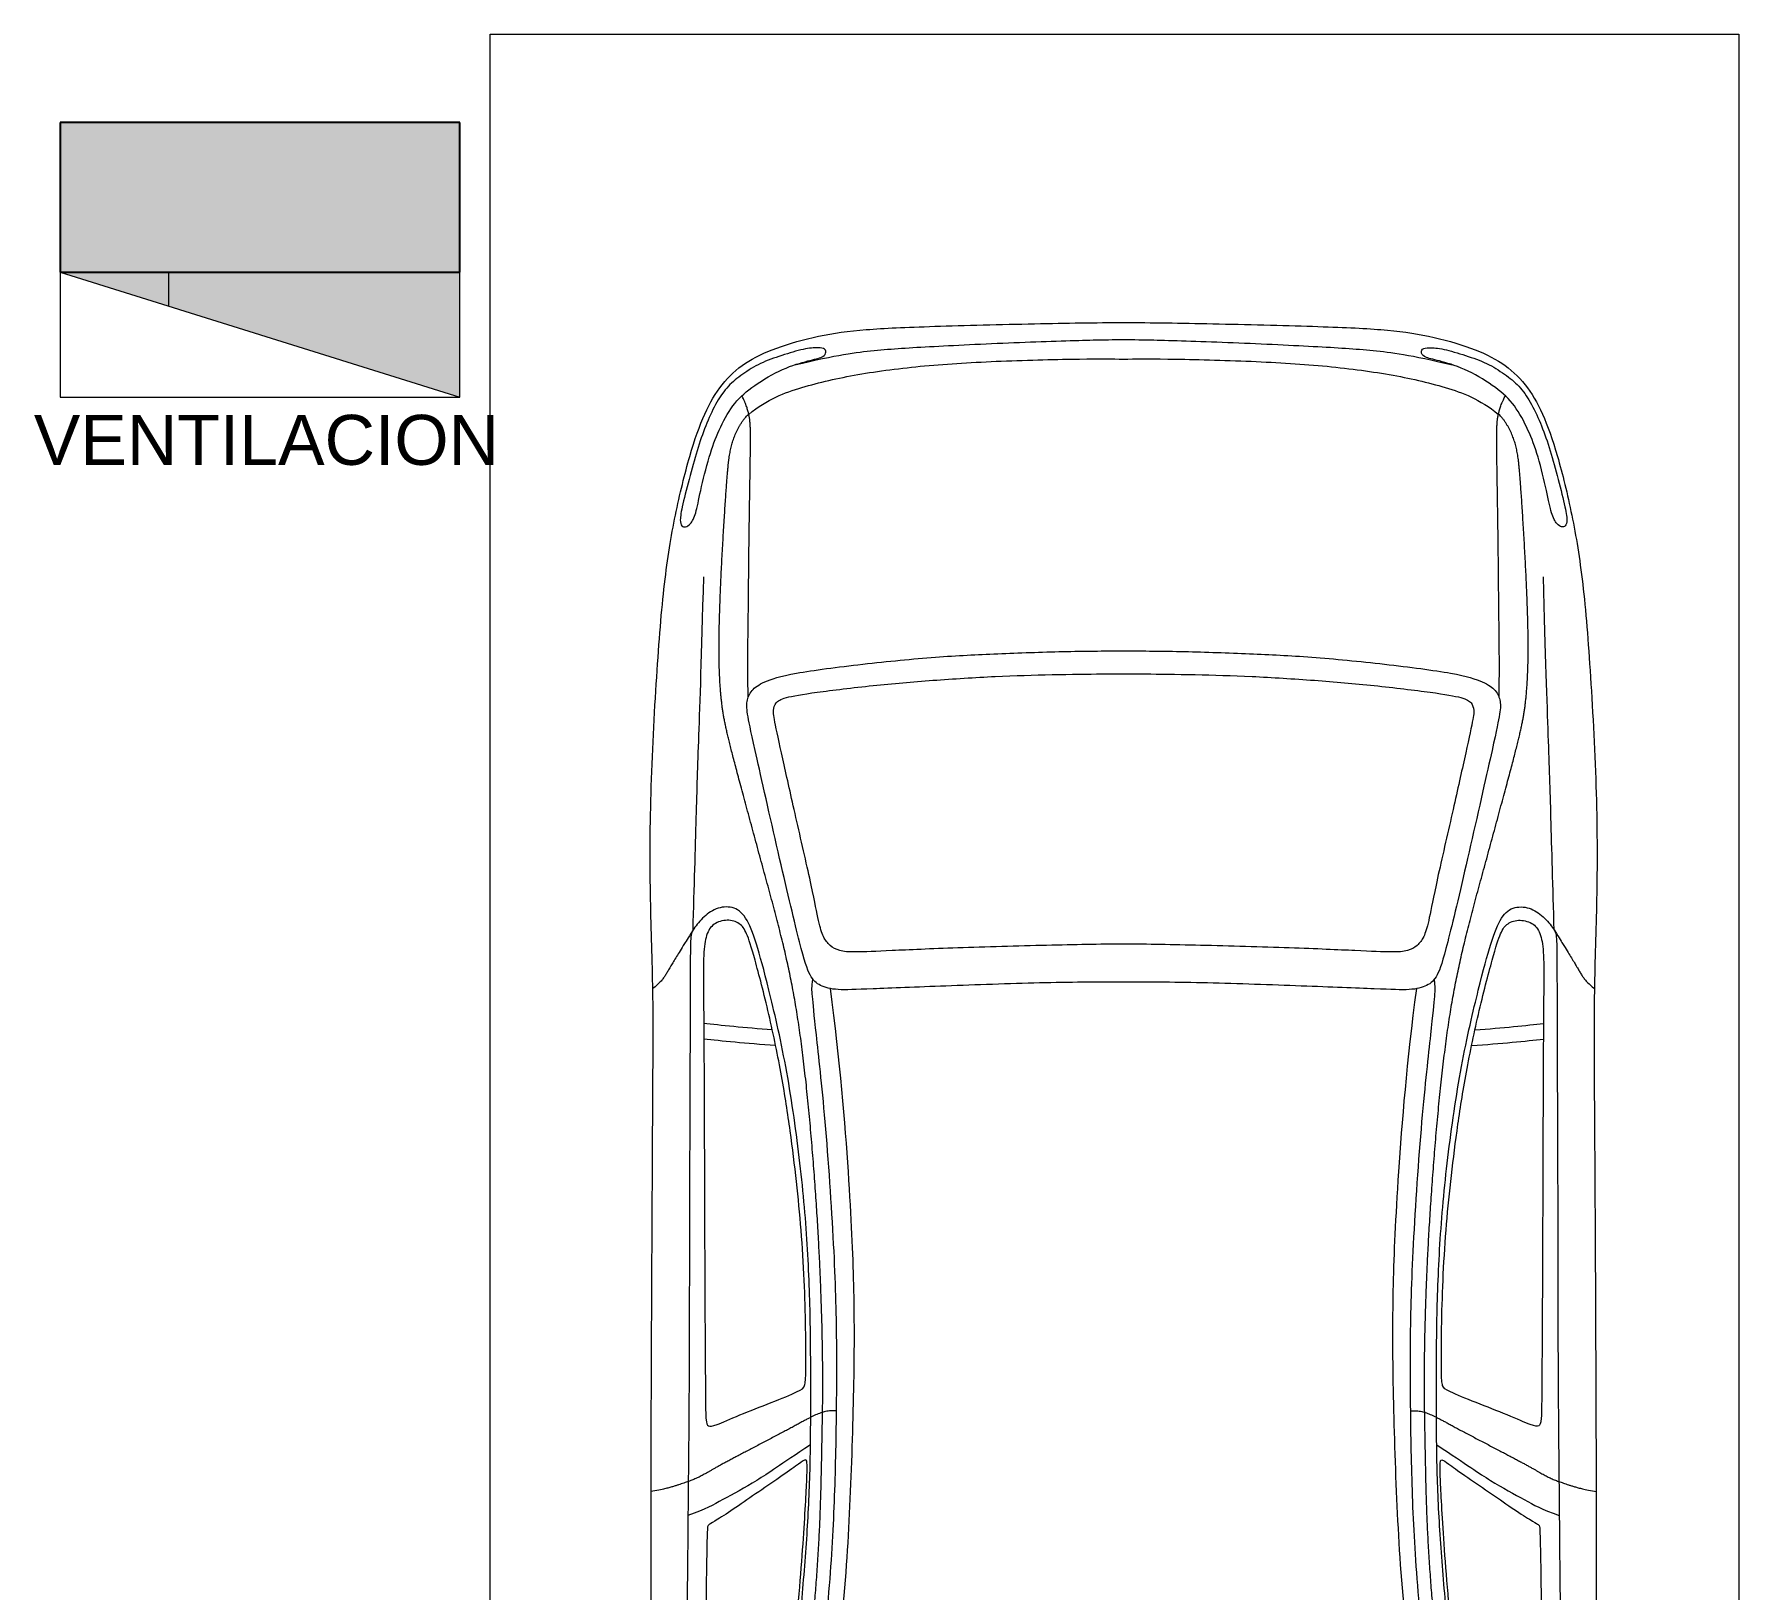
# Model space of a CAD drawing. Header units: metres. Extents: x 42 to 294, y -52 to 32.
# Drawn here: x 137.566 to 140.979, y -9.922 to -6.809 of the extents above; entities that cross this region are included whole.
import ezdxf

# ---------------------------------------------------------------- set-up
doc = ezdxf.new("R2010")
doc.units = ezdxf.units.M
doc.header["$LTSCALE"] = 0.15
doc.layers.get('0').update_dxf_attribs({"lineweight": 20})
doc.layers.add('Hatch', color=8, linetype='Continuous')
for name, color, linetype, lineweight in [('L-DETLGEM', 6, 'Continuous', 9), ('VENTILACIONES', 4, 'Continuous', 9), ('Vista', 2, 'Continuous', 20)]:
    doc.layers.add(name, color=color, linetype=linetype, lineweight=lineweight)
doc.styles.get("Standard").update_dxf_attribs({"font": 'arial.ttf', "height": 0.15})

# ---------------------------------------------------------------- blocks, each defined once
blk = doc.blocks.new('Coche _2_ - Coche _2_-13-01 P_Baja')
at = {"layer": 'L-DETLGEM'}
for points in [[(-0.6559, 0.9445), (-0.1495, 0.9463), (0.226, 0.9463), (0.9072, 0.9425), (1.1189, 0.941), (1.289, 0.9483), (1.5022, 0.9483), (1.7513, 0.9351), (1.9363, 0.9202), (2.0653, 0.8989), (2.1897, 0.8683), (2.2709, 0.8393), (2.3284, 0.8059), (2.3711, 0.7595), (2.3999, 0.6992), (2.4251, 0.6106), (2.4372, 0.5215), (2.4427, 0.3944), (2.4484, 0.1694), (2.4512, 0), (2.4484, -0.1694), (2.4427, -0.3944), (2.4372, -0.5215), (2.4251, -0.6106), (2.3999, -0.6992), (2.3711, -0.7595), (2.3284, -0.8059), (2.2709, -0.8393), (2.1897, -0.8683), (2.0653, -0.8989), (1.9363, -0.9202), (1.7513, -0.9351), (1.5022, -0.9483), (1.289, -0.9483), (1.1189, -0.941), (0.9072, -0.9425), (0.226, -0.9463), (-0.1495, -0.9463), (-0.6559, -0.9445)], [(0.2723, 0.5747), (0.2726, 0.5809), (0.2725, 0.5865), (0.272, 0.5918), (0.2712, 0.5968), (0.27, 0.6016), (0.2684, 0.6065), (0.2665, 0.6114), (0.2643, 0.6165), (0.2617, 0.6219), (0.2588, 0.6277), (0.2556, 0.6339), (0.2521, 0.6406), (0.2482, 0.6477), (0.244, 0.6555), (0.2395, 0.6637), (0.2347, 0.6727), (0.2296, 0.6822), (0.2243, 0.6923), (0.2188, 0.7028), (0.2132, 0.7135), (0.2076, 0.7243), (0.202, 0.7349), (0.1966, 0.7454), (0.1913, 0.7555), (0.1863, 0.7651), (0.1815, 0.7741), (0.177, 0.7826), (0.1727, 0.7907), (0.1687, 0.7982), (0.1649, 0.8052), (0.1613, 0.8117), (0.1579, 0.8177), (0.1548, 0.8232), (0.1519, 0.8283), (0.1492, 0.8331), (0.1466, 0.8376), (0.1443, 0.8419), (0.1421, 0.846), (0.14, 0.85), (0.1381, 0.8541), (0.1362, 0.8582), (0.1345, 0.8623), (0.1328, 0.8666), (0.1312, 0.8711), (0.1296, 0.8757), (0.1279, 0.8805), (0.1263, 0.8855), (0.1245, 0.8908), (0.1226, 0.8964), (0.1206, 0.9027), (0.1186, 0.91), (0.1164, 0.9187), (0.114, 0.9292), (0.1116, 0.9418), (0.1109, 0.946)], [(1.239, 0.8592), (1.2213, 0.8704), (1.206, 0.88), (1.1927, 0.8882), (1.1811, 0.8952), (1.1712, 0.9012), (1.1625, 0.9064), (1.1548, 0.911), (1.148, 0.915), (1.1417, 0.9189), (1.1357, 0.9232), (1.1295, 0.9287), (1.1227, 0.936), (1.1176, 0.9426)], [(2.3843, 0.6845), (2.3795, 0.6994), (2.3696, 0.728), (2.3469, 0.7636), (2.3242, 0.7925), (2.2926, 0.8146), (2.25, 0.8348), (2.2019, 0.8522), (2.145, 0.8677), (2.0817, 0.8842), (2.0524, 0.8891), (2.0422, 0.8849), (2.0408, 0.877), (2.045, 0.8679), (2.0592, 0.86), (2.0698, 0.8567)], [(-1.9919, 0.8466), (-1.9517, 0.8499), (-1.9119, 0.8529), (-1.8726, 0.8557), (-1.8341, 0.8581), (-1.7964, 0.8604), (-1.7596, 0.8624), (-1.7238, 0.8641), (-1.6893, 0.8657), (-1.656, 0.8671), (-1.6239, 0.8683), (-1.5927, 0.8694), (-1.5623, 0.8704), (-1.5326, 0.8712), (-1.5034, 0.872), (-1.4744, 0.8727), (-1.4456, 0.8734), (-1.4169, 0.874), (-1.3884, 0.8746), (-1.3605, 0.8752), (-1.3333, 0.8757), (-1.3072, 0.8761), (-1.2825, 0.8765), (-1.2594, 0.8768), (-1.2381, 0.8771), (-1.219, 0.8772), (-1.2019, 0.8772), (-1.1867, 0.8772), (-1.1731, 0.8771), (-1.161, 0.8769), (-1.1503, 0.8766), (-1.1408, 0.8763), (-1.1323, 0.8758), (-1.1246, 0.8753), (-1.1175, 0.8747), (-1.1107, 0.8739), (-1.1039, 0.8728), (-1.0967, 0.8714), (-1.089, 0.8696), (-1.0804, 0.8674), (-1.0706, 0.8647), (-1.0594, 0.8615), (-1.0469, 0.8577), (-1.0332, 0.8535), (-1.0184, 0.8487), (-1.0025, 0.8435), (-0.9858, 0.8379), (-0.9683, 0.8319), (-0.9502, 0.8255), (-0.9315, 0.8188), (-0.9125, 0.8118), (-0.8932, 0.8046), (-0.8738, 0.7973), (-0.8544, 0.7899), (-0.8352, 0.7826), (-0.8163, 0.7753), (-0.7978, 0.7683), (-0.78, 0.7615), (-0.7627, 0.7549), (-0.7461, 0.7487), (-0.7301, 0.7427), (-0.7149, 0.7371), (-0.7004, 0.7318), (-0.6867, 0.7269), (-0.6737, 0.7223), (-0.6616, 0.7182), (-0.6501, 0.7144), (-0.6392, 0.7109), (-0.6286, 0.7076), (-0.6183, 0.7046), (-0.608, 0.7018), (-0.5977, 0.699), (-0.5873, 0.6964), (-0.5764, 0.6939), (-0.5653, 0.6913), (-0.5539, 0.6888), (-0.5423, 0.6863), (-0.5305, 0.6839), (-0.5185, 0.6814), (-0.5064, 0.6789), (-0.4942, 0.6765), (-0.482, 0.6739), (-0.4697, 0.6714), (-0.4572, 0.6689), (-0.4446, 0.6663), (-0.4317, 0.6637), (-0.4187, 0.6612), (-0.4053, 0.6586), (-0.3916, 0.656), (-0.3775, 0.6534), (-0.3631, 0.6508), (-0.3485, 0.6483), (-0.3335, 0.6457), (-0.3184, 0.6433), (-0.303, 0.6409), (-0.2875, 0.6385), (-0.2719, 0.6363), (-0.2562, 0.6341), (-0.2404, 0.632), (-0.2243, 0.63), (-0.2078, 0.628), (-0.191, 0.6261), (-0.1735, 0.6243), (-0.1555, 0.6225), (-0.1367, 0.6207), (-0.1172, 0.619), (-0.097, 0.6173), (-0.0763, 0.6156), (-0.0552, 0.6141), (-0.0339, 0.6126), (-0.0125, 0.6112), (0.0089, 0.61), (0.03, 0.6089), (0.0508, 0.6079), (0.0712, 0.6072), (0.0914, 0.6065), (0.1112, 0.6059), (0.1307, 0.6054), (0.1499, 0.605), (0.1689, 0.6046), (0.1876, 0.6042), (0.206, 0.6039), (0.2243, 0.6035), (0.2424, 0.6032), (0.2604, 0.6029), (0.2784, 0.6026), (0.2964, 0.6024), (0.3144, 0.6023), (0.3326, 0.6023), (0.3509, 0.6023), (0.3693, 0.6025), (0.388, 0.6027), (0.4069, 0.603), (0.4259, 0.6034), (0.4451, 0.6038), (0.4646, 0.6044), (0.4843, 0.605), (0.5042, 0.6057), (0.5245, 0.6064), (0.5451, 0.6073), (0.5661, 0.6082), (0.5877, 0.6093), (0.6099, 0.6104), (0.6327, 0.6117), (0.6563, 0.6131), (0.6806, 0.6147), (0.7056, 0.6164), (0.7311, 0.6182), (0.757, 0.6201), (0.7831, 0.6221), (0.8093, 0.6243), (0.8354, 0.6266), (0.8613, 0.6289), (0.8868, 0.6314), (0.9119, 0.6339), (0.9365, 0.6365), (0.9606, 0.6393), (0.9841, 0.6421), (1.0069, 0.645), (1.029, 0.648), (1.0503, 0.6511), (1.0708, 0.6543), (1.0907, 0.6576), (1.11, 0.6611), (1.129, 0.6647), (1.1477, 0.6685), (1.1665, 0.6725), (1.1853, 0.6767), (1.2044, 0.6812), (1.2239, 0.686), (1.2438, 0.6911), (1.2642, 0.6963), (1.2849, 0.7018), (1.306, 0.7075), (1.3276, 0.7133), (1.3494, 0.7193), (1.3717, 0.7254), (1.3943, 0.7315), (1.417, 0.7377), (1.4395, 0.7438), (1.4617, 0.7498), (1.4832, 0.7556), (1.5038, 0.7612), (1.5233, 0.7664), (1.5413, 0.7713), (1.5578, 0.7757), (1.5729, 0.7797), (1.5865, 0.7832), (1.599, 0.7864), (1.6105, 0.7893), (1.621, 0.7919), (1.6308, 0.7941), (1.64, 0.7962), (1.6488, 0.798), (1.6573, 0.7997), (1.6656, 0.8012), (1.6738, 0.8025), (1.6821, 0.8037), (1.6907, 0.8047), (1.6995, 0.8057), (1.7089, 0.8066), (1.7188, 0.8074), (1.7294, 0.8081), (1.7407, 0.8087), (1.7527, 0.8092), (1.7655, 0.8096), (1.7792, 0.8099), (1.7938, 0.81), (1.8093, 0.81), (1.8258, 0.8098), (1.8432, 0.8095), (1.8614, 0.809), (1.8803, 0.8084), (1.8999, 0.8077), (1.92, 0.8069), (1.9406, 0.806), (1.9616, 0.8049), (1.9828, 0.8038), (2.004, 0.8026), (2.025, 0.8014), (2.0454, 0.8002), (2.065, 0.799), (2.0834, 0.7978), (2.1005, 0.7967), (2.116, 0.7956), (2.1295, 0.7946), (2.1414, 0.7937), (2.1517, 0.7928), (2.1607, 0.792), (2.1686, 0.7912), (2.1756, 0.7903), (2.1819, 0.7895), (2.1877, 0.7885), (2.1932, 0.7875), (2.1985, 0.7864), (2.2036, 0.7851), (2.2087, 0.7838), (2.2136, 0.7822), (2.2186, 0.7805), (2.2236, 0.7785), (2.2287, 0.7763), (2.234, 0.7739), (2.2393, 0.7712), (2.2446, 0.7683), (2.2498, 0.7651), (2.2548, 0.7617), (2.2594, 0.758), (2.2637, 0.7541), (2.267, 0.7505)], [(-0.8043, 0.8547), (-0.8348, 0.8557), (-0.8626, 0.8568), (-0.8882, 0.8585), (-0.9012, 0.8574), (-0.9058, 0.8495), (-0.9001, 0.8409), (-0.8394, 0.807), (-0.7719, 0.7819), (-0.6778, 0.7479), (-0.5797, 0.7192), (-0.4738, 0.6943), (-0.3744, 0.676), (-0.2476, 0.6564), (-0.1012, 0.6434), (0.0439, 0.6316), (0.1799, 0.6264), (0.3132, 0.6264), (0.442, 0.6264), (0.6041, 0.6316), (0.7767, 0.6473), (0.9663, 0.6748), (1.1271, 0.7126), (1.2117, 0.7356), (1.264, 0.7557), (1.2833, 0.7823), (1.2796, 0.8172), (1.2594, 0.8437), (1.2328, 0.8648), (1.2191, 0.8676), (1.1274, 0.8676), (0.8724, 0.8685), (0.596, 0.8695), (0.3301, 0.8695), (0.0807, 0.8722), (-0.2748, 0.8751), (-0.5958, 0.8796), (-0.7256, 0.8797)], [(0.2046, 0.6269), (0.1636, 0.6887), (0.1318, 0.7336), (0.0925, 0.8072), (0.0753, 0.8365), (0.063, 0.8722)], [(1.2345, 0.862), (1.3207, 0.8594), (1.4778, 0.8553), (1.6, 0.8512), (1.7797, 0.8448), (1.9413, 0.8406)], [(2.0698, 0.8567), (2.0804, 0.8535), (2.1088, 0.8484), (2.1853, 0.8297), (2.2346, 0.811), (2.2865, 0.7838), (2.3196, 0.7481), (2.3562, 0.6895), (2.374, 0.6334), (2.3798, 0.6025), (2.3887, 0.5953), (2.3979, 0.5966), (2.4006, 0.6101), (2.3986, 0.6384), (2.3892, 0.6695), (2.3843, 0.6845)], [(-0.7029, 0.7663), (-0.6443, 0.747), (-0.5906, 0.7301), (-0.5304, 0.7142), (-0.4696, 0.7004), (-0.4004, 0.6871), (-0.326, 0.6742), (-0.2551, 0.6645), (-0.1495, 0.6543), (-0.0379, 0.6446), (0.0518, 0.6388), (0.1178, 0.6348), (0.1555, 0.6335), (0.1692, 0.6339), (0.1742, 0.6348), (0.1748, 0.6389), (0.1646, 0.6525), (0.1363, 0.6926), (0.1015, 0.7439), (0.0707, 0.7878), (0.0489, 0.8232), (0.0449, 0.8309), (0.0415, 0.8331), (0.0328, 0.8337), (-0.0595, 0.8356), (-0.1839, 0.8367), (-0.3501, 0.8397), (-0.5481, 0.8427), (-0.6993, 0.8452), (-0.7363, 0.8453)], [(1.2473, 0.7697), (1.2516, 0.776), (1.257, 0.7931), (1.2483, 0.8224), (1.2264, 0.8361), (1.189, 0.8417), (1.1197, 0.8411), (0.9731, 0.8399), (0.5565, 0.8388), (0.3089, 0.8372), (0.2487, 0.8368), (0.2415, 0.8324), (0.2415, 0.8202), (0.2637, 0.7711), (0.2807, 0.7266), (0.289, 0.7058)], [(1.0035, 0.6967), (1.0076, 0.7561), (1.0124, 0.806), (1.0164, 0.8403)], [(1.0347, 0.7033), (1.0388, 0.7589), (1.0443, 0.8081), (1.0474, 0.8405)], [(0.289, 0.7058), (0.2972, 0.685), (0.313, 0.6464), (0.3205, 0.6376), (0.3436, 0.6358), (0.4378, 0.6364), (0.5326, 0.6389), (0.635, 0.6451), (0.7301, 0.6545), (0.8318, 0.667), (0.9392, 0.6832), (1.0673, 0.7095), (1.1865, 0.7407), (1.2314, 0.755), (1.2431, 0.7633), (1.2473, 0.7697)], [(1.1288, 0.1682), (1.1273, 0.2288), (1.1222, 0.3637), (1.1165, 0.5178), (1.1136, 0.5754), (1.1223, 0.609), (1.1395, 0.6282), (1.1894, 0.6445), (1.3679, 0.6867), (1.6059, 0.7404), (1.6673, 0.7538), (1.6927, 0.7557), (1.7147, 0.7462), (1.7311, 0.7231), (1.7483, 0.6704), (1.7673, 0.5234), (1.7822, 0.3705), (1.7877, 0.2556), (1.7925, 0.1185), (1.7935, 0), (1.7929, -0.079), (1.7919, -0.1216)], [(1.7008, 0.7516), (1.7188, 0.752), (1.7385, 0.7523), (1.7596, 0.7523), (1.7816, 0.7523), (1.8043, 0.7521), (1.8272, 0.7519), (1.85, 0.7516), (1.8724, 0.7513), (1.894, 0.7511), (1.9149, 0.7509), (1.9353, 0.7507), (1.9552, 0.7505), (1.9748, 0.7503), (1.9943, 0.7501), (2.0138, 0.7498), (2.0333, 0.7496), (2.0531, 0.7493), (2.0728, 0.749), (2.0923, 0.7487), (2.1112, 0.7484), (2.1294, 0.7481), (2.1466, 0.7478), (2.1624, 0.7476), (2.1768, 0.7474), (2.1894, 0.7472), (2.2004, 0.7471), (2.21, 0.747), (2.2183, 0.747), (2.2254, 0.747), (2.2316, 0.7471), (2.237, 0.7472), (2.2417, 0.7474), (2.246, 0.7476), (2.2498, 0.7479), (2.2534, 0.7482), (2.2568, 0.7486), (2.26, 0.7491), (2.2633, 0.7497), (2.2666, 0.7504), (2.27, 0.7512), (2.2736, 0.7522), (2.2775, 0.7533), (2.2817, 0.7546), (2.286, 0.7561), (2.2906, 0.758), (2.2955, 0.7601), (2.3006, 0.7626), (2.3036, 0.7643)], [(2.2666, 0.7505), (2.2973, 0.7129), (2.3224, 0.6452), (2.3474, 0.5364), (2.365, 0.401), (2.3739, 0.2495), (2.3783, 0.07), (2.3768, 0), (2.3783, -0.07), (2.3739, -0.2495), (2.365, -0.401), (2.3474, -0.5364), (2.3224, -0.6452), (2.2973, -0.7129), (2.2666, -0.7505)], [(1.2039, 0.1542), (1.2025, 0.2114), (1.199, 0.3427), (1.1929, 0.4738), (1.1899, 0.5417), (1.1922, 0.5697), (1.2028, 0.5885), (1.2194, 0.6014), (1.2481, 0.6104), (1.31, 0.6217), (1.4581, 0.6557), (1.5691, 0.6806), (1.6559, 0.6995), (1.6748, 0.7025), (1.6899, 0.6972), (1.6998, 0.6821), (1.7096, 0.6248), (1.7247, 0.5002), (1.7346, 0.3844), (1.7429, 0.2538), (1.746, 0.1433), (1.7475, 0.0316), (1.7468, 0), (1.7473, -0.0211), (1.7471, -0.045)], [(2.3656, 0.6587), (2.3859, 0.5731), (2.3957, 0.4985), (2.4022, 0.3936), (2.4113, 0.2041), (2.4162, 0.0402), (2.4162, 0), (2.4162, -0.0402), (2.4113, -0.2041), (2.4022, -0.3936), (2.3957, -0.4985), (2.3859, -0.5731), (2.3656, -0.6587)], [(-0.4319, 0.6303), (-0.3274, 0.6155), (-0.1465, 0.5929), (0.048, 0.5794), (0.2244, 0.5749), (0.4128, 0.5734), (0.5892, 0.5781), (0.8683, 0.5972), (1.0423, 0.6174), (1.111, 0.6238), (1.1203, 0.6247), (1.136, 0.6219)], [(-0.4246, 0.5998), (-0.3319, 0.5854), (-0.1329, 0.5598), (0.0932, 0.5462), (0.3389, 0.5387), (0.5214, 0.5387), (0.7234, 0.5477), (0.9706, 0.5673), (1.1174, 0.5869)], [(1.7919, -0.1216), (1.7909, -0.1642), (1.7877, -0.2556), (1.7822, -0.3705), (1.7673, -0.5234), (1.7483, -0.6704), (1.7311, -0.7231), (1.7147, -0.7462), (1.6927, -0.7557), (1.6673, -0.7538), (1.6059, -0.7404), (1.3679, -0.6867), (1.1894, -0.6445), (1.1395, -0.6282), (1.1223, -0.609), (1.1136, -0.5754), (1.1165, -0.5178), (1.1222, -0.3637), (1.1299, -0.1613), (1.1308, 0), (1.1302, 0.1076), (1.1288, 0.1682)], [(1.7471, -0.045), (1.747, -0.0689), (1.746, -0.1433), (1.7429, -0.2538), (1.7346, -0.3844), (1.7247, -0.5002), (1.7096, -0.6248), (1.6998, -0.6821), (1.6899, -0.6972), (1.6748, -0.7025), (1.6559, -0.6995), (1.5691, -0.6806), (1.4581, -0.6557), (1.31, -0.6217), (1.2481, -0.6104), (1.2194, -0.6014), (1.2028, -0.5885), (1.1922, -0.5697), (1.1899, -0.5417), (1.1929, -0.4738), (1.199, -0.3427), (1.2043, -0.1457), (1.2073, 0), (1.2053, 0.0971), (1.2039, 0.1542)], [(-0.4246, -0.5998), (-0.3319, -0.5854), (-0.1329, -0.5598), (0.0932, -0.5462), (0.3389, -0.5387), (0.5214, -0.5387), (0.7234, -0.5477), (0.9706, -0.5673), (1.1174, -0.5869)], [(-0.4319, -0.6303), (-0.3274, -0.6155), (-0.1465, -0.5929), (0.048, -0.5794), (0.2244, -0.5749), (0.4128, -0.5733), (0.5892, -0.5781), (0.8683, -0.5972), (1.0423, -0.6174), (1.111, -0.6237), (1.1203, -0.6247), (1.136, -0.6219)], [(0.2723, -0.5747), (0.2726, -0.5808), (0.2725, -0.5865), (0.272, -0.5918), (0.2712, -0.5968), (0.27, -0.6016), (0.2684, -0.6064), (0.2665, -0.6114), (0.2643, -0.6165), (0.2617, -0.6219), (0.2588, -0.6277), (0.2556, -0.6339), (0.2521, -0.6406), (0.2482, -0.6477), (0.244, -0.6555), (0.2395, -0.6637), (0.2347, -0.6727), (0.2296, -0.6822), (0.2243, -0.6923), (0.2188, -0.7028), (0.2132, -0.7135), (0.2076, -0.7243), (0.202, -0.7349), (0.1966, -0.7454), (0.1913, -0.7555), (0.1863, -0.7651), (0.1815, -0.7741), (0.177, -0.7826), (0.1727, -0.7907), (0.1687, -0.7982), (0.1649, -0.8052), (0.1613, -0.8117), (0.1579, -0.8177), (0.1548, -0.8232), (0.1519, -0.8283), (0.1492, -0.8331), (0.1466, -0.8376), (0.1443, -0.8419), (0.1421, -0.846), (0.14, -0.85), (0.1381, -0.8541), (0.1362, -0.8582), (0.1345, -0.8623), (0.1328, -0.8666), (0.1312, -0.8711), (0.1296, -0.8757), (0.1279, -0.8805), (0.1263, -0.8855), (0.1245, -0.8908), (0.1226, -0.8964), (0.1206, -0.9027), (0.1186, -0.91), (0.1164, -0.9187), (0.114, -0.9292), (0.1116, -0.9418), (0.1109, -0.946)], [(-1.9919, -0.8466), (-1.9517, -0.8499), (-1.9119, -0.8529), (-1.8726, -0.8557), (-1.8341, -0.8581), (-1.7964, -0.8604), (-1.7596, -0.8624), (-1.7238, -0.8641), (-1.6893, -0.8657), (-1.656, -0.8671), (-1.6239, -0.8683), (-1.5927, -0.8694), (-1.5623, -0.8704), (-1.5326, -0.8712), (-1.5034, -0.872), (-1.4744, -0.8727), (-1.4456, -0.8734), (-1.4169, -0.874), (-1.3884, -0.8746), (-1.3605, -0.8752), (-1.3333, -0.8757), (-1.3072, -0.8761), (-1.2825, -0.8765), (-1.2594, -0.8768), (-1.2381, -0.8771), (-1.219, -0.8772), (-1.2019, -0.8772), (-1.1867, -0.8772), (-1.1731, -0.8771), (-1.161, -0.8769), (-1.1503, -0.8766), (-1.1408, -0.8762), (-1.1323, -0.8758), (-1.1246, -0.8753), (-1.1175, -0.8747), (-1.1107, -0.8738), (-1.1039, -0.8728), (-1.0967, -0.8714), (-1.089, -0.8696), (-1.0804, -0.8674), (-1.0706, -0.8647), (-1.0594, -0.8615), (-1.0469, -0.8577), (-1.0332, -0.8535), (-1.0184, -0.8487), (-1.0025, -0.8435), (-0.9858, -0.8379), (-0.9683, -0.8319), (-0.9502, -0.8255), (-0.9315, -0.8188), (-0.9125, -0.8118), (-0.8932, -0.8046), (-0.8738, -0.7973), (-0.8544, -0.7899), (-0.8352, -0.7826), (-0.8163, -0.7753), (-0.7978, -0.7683), (-0.78, -0.7615), (-0.7627, -0.7549), (-0.7461, -0.7487), (-0.7301, -0.7427), (-0.7149, -0.7371), (-0.7004, -0.7318), (-0.6867, -0.7269), (-0.6737, -0.7223), (-0.6616, -0.7182), (-0.6501, -0.7144), (-0.6392, -0.7109), (-0.6286, -0.7076), (-0.6183, -0.7046), (-0.608, -0.7018), (-0.5977, -0.699), (-0.5873, -0.6964), (-0.5764, -0.6939), (-0.5653, -0.6913), (-0.5539, -0.6888), (-0.5423, -0.6863), (-0.5305, -0.6839), (-0.5185, -0.6814), (-0.5064, -0.6789), (-0.4942, -0.6764), (-0.482, -0.6739), (-0.4697, -0.6714), (-0.4572, -0.6689), (-0.4446, -0.6663), (-0.4317, -0.6637), (-0.4187, -0.6612), (-0.4053, -0.6586), (-0.3916, -0.656), (-0.3775, -0.6534), (-0.3631, -0.6508), (-0.3485, -0.6483), (-0.3335, -0.6457), (-0.3184, -0.6433), (-0.303, -0.6409), (-0.2875, -0.6385), (-0.2719, -0.6362), (-0.2562, -0.6341), (-0.2404, -0.632), (-0.2243, -0.63), (-0.2078, -0.628), (-0.191, -0.6261), (-0.1735, -0.6243), (-0.1555, -0.6225), (-0.1367, -0.6207), (-0.1172, -0.619), (-0.097, -0.6173), (-0.0763, -0.6156), (-0.0552, -0.6141), (-0.0339, -0.6126), (-0.0125, -0.6112), (0.0089, -0.61), (0.03, -0.6089), (0.0508, -0.6079), (0.0712, -0.6072), (0.0914, -0.6065), (0.1112, -0.6059), (0.1307, -0.6054), (0.1499, -0.605), (0.1689, -0.6046), (0.1876, -0.6042), (0.206, -0.6039), (0.2243, -0.6035), (0.2424, -0.6032), (0.2604, -0.6029), (0.2784, -0.6026), (0.2964, -0.6024), (0.3144, -0.6023), (0.3326, -0.6023), (0.3509, -0.6023), (0.3693, -0.6025), (0.388, -0.6027), (0.4069, -0.603), (0.4259, -0.6034), (0.4451, -0.6038), (0.4646, -0.6044), (0.4843, -0.605), (0.5042, -0.6057), (0.5245, -0.6064), (0.5451, -0.6073), (0.5661, -0.6082), (0.5877, -0.6093), (0.6099, -0.6104), (0.6327, -0.6117), (0.6563, -0.6131), (0.6806, -0.6147), (0.7056, -0.6164), (0.7311, -0.6182), (0.757, -0.6201), (0.7831, -0.6221), (0.8093, -0.6243), (0.8354, -0.6265), (0.8613, -0.6289), (0.8868, -0.6314), (0.9119, -0.6339), (0.9365, -0.6365), (0.9606, -0.6393), (0.9841, -0.6421), (1.0069, -0.645), (1.029, -0.648), (1.0503, -0.6511), (1.0708, -0.6543), (1.0907, -0.6576), (1.11, -0.6611), (1.129, -0.6647), (1.1477, -0.6685), (1.1665, -0.6725), (1.1853, -0.6767), (1.2044, -0.6812), (1.2239, -0.686), (1.2438, -0.6911), (1.2642, -0.6963), (1.2849, -0.7018), (1.306, -0.7075), (1.3276, -0.7133), (1.3494, -0.7193), (1.3717, -0.7254), (1.3943, -0.7315), (1.417, -0.7377), (1.4395, -0.7438), (1.4617, -0.7498), (1.4832, -0.7556), (1.5038, -0.7612), (1.5233, -0.7664), (1.5413, -0.7713), (1.5578, -0.7757), (1.5729, -0.7797), (1.5865, -0.7832), (1.599, -0.7864), (1.6105, -0.7893), (1.621, -0.7919), (1.6308, -0.7941), (1.64, -0.7962), (1.6488, -0.798), (1.6573, -0.7997), (1.6656, -0.8012), (1.6738, -0.8025), (1.6821, -0.8037), (1.6907, -0.8047), (1.6995, -0.8057), (1.7089, -0.8066), (1.7188, -0.8073), (1.7294, -0.8081), (1.7407, -0.8087), (1.7527, -0.8092), (1.7655, -0.8096), (1.7792, -0.8099), (1.7938, -0.81), (1.8093, -0.81), (1.8258, -0.8098), (1.8432, -0.8095), (1.8614, -0.809), (1.8803, -0.8084), (1.8999, -0.8077), (1.92, -0.8069), (1.9406, -0.806), (1.9616, -0.8049), (1.9828, -0.8038), (2.004, -0.8026), (2.025, -0.8014), (2.0454, -0.8002), (2.065, -0.799), (2.0834, -0.7978), (2.1005, -0.7967), (2.116, -0.7956), (2.1295, -0.7946), (2.1414, -0.7937), (2.1517, -0.7928), (2.1607, -0.792), (2.1686, -0.7912), (2.1756, -0.7903), (2.1819, -0.7895), (2.1877, -0.7885), (2.1932, -0.7875), (2.1985, -0.7864), (2.2036, -0.7851), (2.2087, -0.7838), (2.2136, -0.7822), (2.2186, -0.7805), (2.2236, -0.7785), (2.2287, -0.7763), (2.234, -0.7739), (2.2393, -0.7712), (2.2446, -0.7683), (2.2498, -0.7651), (2.2548, -0.7617), (2.2594, -0.758), (2.2637, -0.7541), (2.267, -0.7505)], [(2.0698, -0.8567), (2.0804, -0.8535), (2.1088, -0.8484), (2.1853, -0.8297), (2.2346, -0.811), (2.2865, -0.7838), (2.3196, -0.7481), (2.3562, -0.6895), (2.374, -0.6334), (2.3798, -0.6025), (2.3887, -0.5953), (2.3979, -0.5966), (2.4006, -0.6101), (2.3986, -0.6384), (2.3892, -0.6695), (2.3843, -0.6845)], [(-0.8043, -0.8547), (-0.8348, -0.8557), (-0.8626, -0.8568), (-0.8882, -0.8585), (-0.9012, -0.8574), (-0.9058, -0.8495), (-0.9001, -0.8409), (-0.8394, -0.807), (-0.7719, -0.7819), (-0.6778, -0.7479), (-0.5797, -0.7192), (-0.4738, -0.6943), (-0.3744, -0.676), (-0.2476, -0.6564), (-0.1012, -0.6434), (0.0439, -0.6316), (0.1799, -0.6264), (0.3132, -0.6264), (0.442, -0.6264), (0.6041, -0.6316), (0.7767, -0.6473), (0.9663, -0.6748), (1.1271, -0.7126), (1.2117, -0.7356), (1.264, -0.7557), (1.2833, -0.7823), (1.2796, -0.8172), (1.2594, -0.8437), (1.2328, -0.8648), (1.2191, -0.8676), (1.1274, -0.8676), (0.8724, -0.8685), (0.596, -0.8695), (0.3301, -0.8695), (0.0807, -0.8722), (-0.2748, -0.8751), (-0.5958, -0.8796), (-0.7256, -0.8797)], [(-0.7029, -0.7663), (-0.6443, -0.747), (-0.5906, -0.7301), (-0.5304, -0.7142), (-0.4696, -0.7004), (-0.4004, -0.6871), (-0.326, -0.6742), (-0.2551, -0.6645), (-0.1495, -0.6543), (-0.0379, -0.6446), (0.0518, -0.6388), (0.1178, -0.6348), (0.1555, -0.6335), (0.1692, -0.6339), (0.1742, -0.6348), (0.1748, -0.6389), (0.1646, -0.6525), (0.1363, -0.6926), (0.1015, -0.7439), (0.0707, -0.7878), (0.0489, -0.8232), (0.0449, -0.8309), (0.0415, -0.8331), (0.0328, -0.8337), (-0.0595, -0.8356), (-0.1839, -0.8367), (-0.3501, -0.8397), (-0.5481, -0.8427), (-0.6993, -0.8452), (-0.7363, -0.8453)], [(0.2046, -0.6269), (0.1636, -0.6887), (0.1318, -0.7336), (0.0925, -0.8072), (0.0753, -0.8365), (0.063, -0.8722)], [(0.289, -0.7058), (0.2972, -0.685), (0.313, -0.6464), (0.3205, -0.6376), (0.3436, -0.6358), (0.4378, -0.6364), (0.5326, -0.6389), (0.635, -0.6451), (0.7301, -0.6545), (0.8318, -0.667), (0.9392, -0.6832), (1.0673, -0.7095), (1.1865, -0.7407), (1.2314, -0.755), (1.2431, -0.7633), (1.2473, -0.7697)], [(1.2473, -0.7697), (1.2516, -0.776), (1.257, -0.7931), (1.2483, -0.8224), (1.2264, -0.8361), (1.189, -0.8417), (1.1197, -0.8411), (0.9731, -0.8399), (0.5565, -0.8388), (0.3089, -0.8372), (0.2487, -0.8368), (0.2415, -0.8323), (0.2415, -0.8202), (0.2637, -0.7711), (0.2807, -0.7266), (0.289, -0.7058)], [(1.0035, -0.6967), (1.0076, -0.7561), (1.0124, -0.806), (1.0164, -0.8403)], [(1.0347, -0.7033), (1.0388, -0.7589), (1.0443, -0.8081), (1.0474, -0.8405)], [(2.3843, -0.6845), (2.3795, -0.6994), (2.3696, -0.728), (2.3469, -0.7636), (2.3242, -0.7925), (2.2926, -0.8146), (2.25, -0.8348), (2.2019, -0.8522), (2.145, -0.8677), (2.0817, -0.8842), (2.0524, -0.8891), (2.0422, -0.8849), (2.0408, -0.877), (2.045, -0.8679), (2.0592, -0.86), (2.0698, -0.8567)], [(1.7008, -0.7516), (1.7188, -0.752), (1.7385, -0.7523), (1.7596, -0.7523), (1.7816, -0.7523), (1.8043, -0.7521), (1.8272, -0.7519), (1.85, -0.7516), (1.8724, -0.7513), (1.894, -0.7511), (1.9149, -0.7509), (1.9353, -0.7507), (1.9552, -0.7505), (1.9748, -0.7503), (1.9943, -0.7501), (2.0138, -0.7498), (2.0333, -0.7496), (2.0531, -0.7493), (2.0728, -0.749), (2.0923, -0.7487), (2.1112, -0.7484), (2.1294, -0.7481), (2.1466, -0.7478), (2.1624, -0.7476), (2.1768, -0.7474), (2.1894, -0.7472), (2.2004, -0.7471), (2.21, -0.747), (2.2183, -0.747), (2.2254, -0.747), (2.2316, -0.7471), (2.237, -0.7472), (2.2417, -0.7474), (2.246, -0.7476), (2.2498, -0.7478), (2.2534, -0.7482), (2.2568, -0.7486), (2.26, -0.7491), (2.2633, -0.7497), (2.2666, -0.7504), (2.27, -0.7512), (2.2736, -0.7522), (2.2775, -0.7533), (2.2817, -0.7546), (2.286, -0.7561), (2.2906, -0.758), (2.2955, -0.7601), (2.3006, -0.7626), (2.3036, -0.7643)], [(1.2345, -0.862), (1.3207, -0.8594), (1.4778, -0.8553), (1.6, -0.8512), (1.7797, -0.8448), (1.9413, -0.8406)], [(1.239, -0.8592), (1.2213, -0.8704), (1.206, -0.88), (1.1927, -0.8882), (1.1811, -0.8952), (1.1712, -0.9012), (1.1625, -0.9064), (1.1548, -0.911), (1.148, -0.915), (1.1417, -0.9189), (1.1357, -0.9232), (1.1295, -0.9287), (1.1227, -0.936), (1.1176, -0.9426)]]:
    blk.add_open_spline(points, degree=3, dxfattribs=at)

msp = doc.modelspace()

# ---------------------------------------------------------------- hatches: boundary and pattern name
at = {"layer": 'Hatch', "ltscale": 0.2}
msp.add_hatch(color=256, dxfattribs=at).paths.add_polyline_path([(138.4177, -6.9856), (137.6177, -6.9856), (137.6177, -7.2856), (138.4177, -7.2856)])
at = {"layer": 'VENTILACIONES'}
h = msp.add_hatch(dxfattribs=at)
h.set_pattern_fill('ANGLE', color=256, style=0)
h.set_pattern_definition([(0, (67.981, -11.88), (0, 6.985), [5.08, -1.905]), (90, (67.981, -11.88), (-6.985, 4e-16), [5.08, -1.905])])
h.paths.add_polyline_path([(138.4177, -7.5356), (138.4177, -7.2856), (137.6177, -7.2856)])
msp.add_hatch(color=256, dxfattribs=at).paths.add_polyline_path([(138.4177, -7.5356), (138.4177, -7.2856), (137.6177, -7.2856)])

# ---------------------------------------------------------------- linework, layer by layer
at = {"layer": 'Hatch', "ltscale": 0.2}
for p, q in [((138.4177, -6.9856), (137.6177, -6.9856)), ((137.6177, -6.9856), (137.6177, -7.2856)), ((138.4177, -7.2856), (138.4177, -6.9856)), ((137.6177, -7.2856), (138.4177, -7.2856)), ((137.6177, -7.2856), (138.4177, -7.2856))]:
    msp.add_line(p, q, dxfattribs=at)
at = {"layer": 'VENTILACIONES'}
for p, q in [((137.6177, -7.2856), (137.6177, -7.5356)), ((138.4177, -7.2856), (137.6177, -7.2856)), ((137.6177, -7.2856), (138.4177, -7.5356)), ((138.4177, -7.5356), (138.4177, -7.2856)), ((137.6177, -7.5356), (138.4177, -7.5356))]:
    msp.add_line(p, q, dxfattribs=at)
at = {"layer": 'Vista', "ltscale": 0.2}
for p, q in [((138.4788, -12.809), (138.4788, -6.809)), ((138.4788, -6.809), (140.9788, -6.809)), ((140.9788, -6.809), (140.9788, -12.809))]:
    msp.add_line(p, q, dxfattribs=at)

# ---------------------------------------------------------------- block references
at = {"layer": 'L-DETLGEM', "rotation": 90}
msp.add_blockref('Coche _2_ - Coche _2_-13-01 P_Baja', (139.7469, -9.8365), dxfattribs=at)

# ---------------------------------------------------------------- texts
at = {"ltscale": 0.1, "insert": (137.565, -7.571), "char_height": 0.1, "width": 2.147718, "attachment_point": 1}
msp.add_mtext('VENTILACION', dxfattribs=at)

doc.saveas('drawing.dxf')
